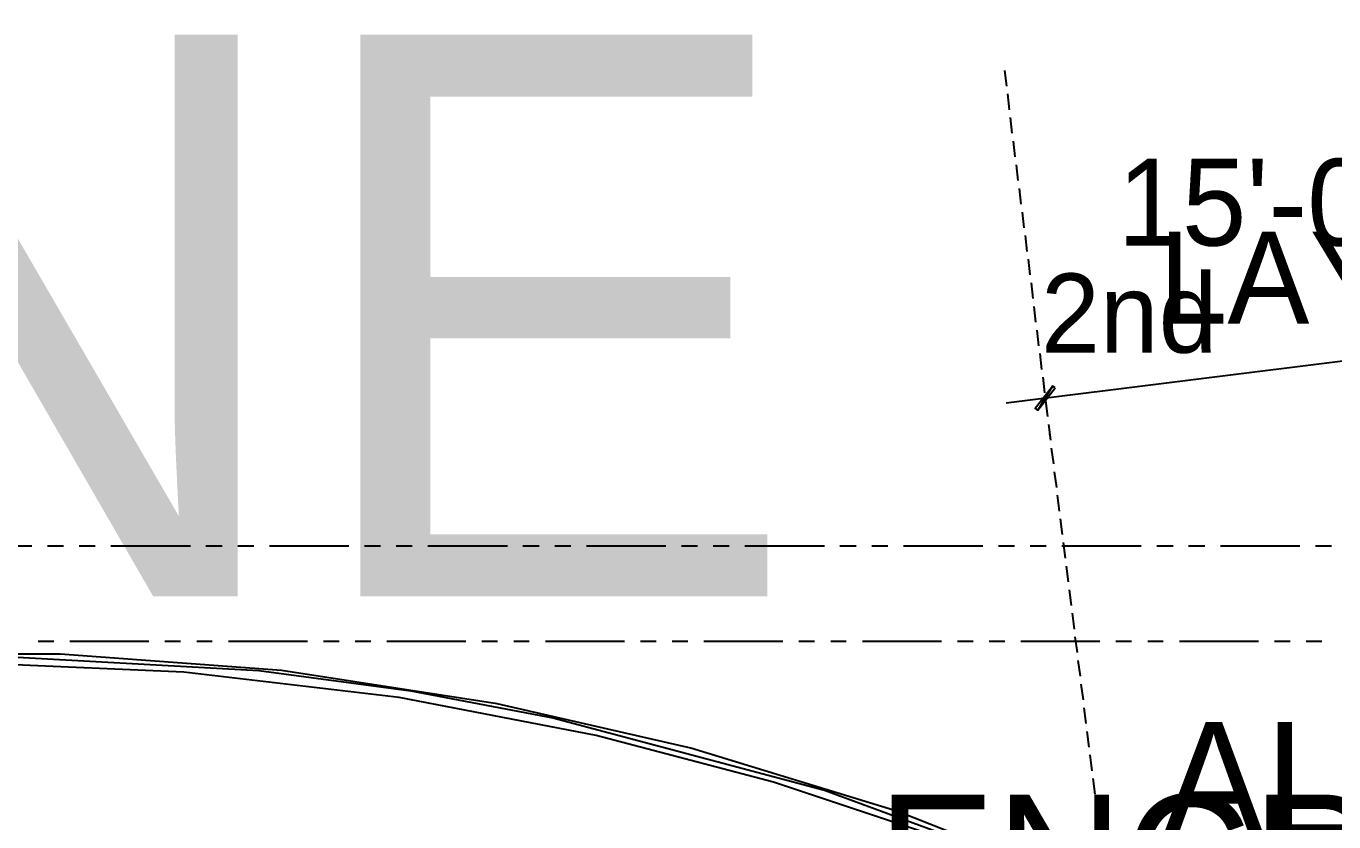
# Model space of a CAD drawing. Header units: feet. Extents: x -84 to 198, y -22 to 181.
# Drawn here: x 94.1 to 135.35, y 154.57 to 179.66 of the extents above; entities that cross this region are included whole.
import ezdxf
from ezdxf.enums import TextEntityAlignment as Align

# ---------------------------------------------------------------- set-up
doc = ezdxf.new("R2010")
doc.units = ezdxf.units.FT
for name, color, linetype in [('A-AREA-UNIDAD', 30, 'CONTINUOUS'), ('A-LINEA', 7, 'CONTINUOUS'), ('A-LINEA-FINA', 9, 'CONTINUOUS'), ('A-TEXTO-PDF', 3, 'CONTINUOUS')]:
    doc.layers.add(name, color=color, linetype=linetype)

msp = doc.modelspace()

# ---------------------------------------------------------------- linework, layer by layer
at = {"layer": 'A-AREA-UNIDAD'}
for points in [[(92.672, 159.8222), (101.44, 159.3422), (106.24, 158.7022), (110.72, 157.8489), (119.28, 155.5733), (128.16, 152.3022), (121.6, 154.8978), (115.072, 156.8889), (108.96, 158.2933), (102.16, 159.3422), (95.168, 159.8578), (88.768, 159.8578)], [(135.552, 150.1689), (133.952, 150.0622), (133.888, 150.7022), (130.8, 151.2889), (128.4, 152.2133), (127.488, 152.2133), (122.848, 154.0978), (117.68, 155.8222), (112.08, 157.2978), (105.872, 158.4889), (99.072, 159.2889), (93.248, 159.5378)]]:
    msp.add_lwpolyline(points, dxfattribs=at)
at = {"layer": 'A-LINEA'}
for p, q in [((124.96, 178.2578), (125.0267, 177.7644)), ((125.0533, 177.5244), (125.1067, 177.0178)), ((125.1467, 176.7778), (125.2, 176.2844)), ((125.24, 176.0311), (125.2933, 175.5378)), ((125.3333, 175.2844), (125.3867, 174.7911)), ((125.4267, 174.5378), (125.48, 174.0444)), ((125.52, 173.7911), (125.5733, 173.2978)), ((125.6133, 173.0578), (125.6667, 172.5511)), ((125.7067, 172.3111), (125.76, 171.8178)), ((125.8, 171.5644), (125.8533, 171.0711)), ((125.8933, 170.8178), (125.9467, 170.3244)), ((125.9867, 170.0711), (126.04, 169.5778)), ((125.0133, 167.7778), (142.3733, 169.9511)), ((126.08, 169.3378), (126.1333, 168.8311)), ((126.1733, 168.5911), (126.2267, 168.0978)), ((126.2533, 167.8444), (126.32, 167.3511)), ((126.3467, 167.0978), (126.4133, 166.6044)), ((126.3867, 166.8044), (126.4, 166.6978)), ((126.44, 166.3511), (126.5067, 165.8578)), ((126.5333, 165.6044), (126.6, 165.1111)), ((126.6267, 164.8711), (126.6933, 164.3644)), ((126.72, 164.1244), (126.7867, 163.6311)), ((126.8133, 163.3778), (126.88, 162.8844)), ((94.28, 163.2578), (91.7733, 163.2578)), ((95.28, 163.2578), (94.7733, 163.2578)), ((96.28, 163.2578), (95.7733, 163.2578)), ((99.28, 163.2578), (96.7733, 163.2578)), ((100.28, 163.2578), (99.7733, 163.2578)), ((101.28, 163.2578), (100.7733, 163.2578)), ((104.28, 163.2578), (101.7733, 163.2578)), ((105.28, 163.2578), (104.7733, 163.2578)), ((106.28, 163.2578), (105.7733, 163.2578)), ((109.28, 163.2578), (106.7733, 163.2578)), ((110.28, 163.2578), (109.7733, 163.2578)), ((111.28, 163.2578), (110.7733, 163.2578)), ((114.28, 163.2578), (111.7733, 163.2578)), ((115.28, 163.2578), (114.7733, 163.2578)), ((116.28, 163.2578), (115.7733, 163.2578)), ((119.28, 163.2578), (116.7733, 163.2578)), ((120.28, 163.2578), (119.7733, 163.2578)), ((121.28, 163.2578), (120.7733, 163.2578)), ((124.28, 163.2578), (121.7733, 163.2578)), ((125.28, 163.2578), (124.7733, 163.2578)), ((126.28, 163.2578), (125.7733, 163.2578)), ((129.28, 163.2578), (126.7733, 163.2578)), ((130.28, 163.2578), (129.7733, 163.2578)), ((131.28, 163.2578), (130.7733, 163.2578)), ((134.28, 163.2578), (131.7733, 163.2578)), ((135.28, 163.2578), (134.7733, 163.2578)), ((126.9067, 162.6311), (126.9733, 162.1378)), ((127, 161.8844), (127.0667, 161.3911)), ((127.0933, 161.1511), (127.16, 160.6444)), ((94.9733, 160.2578), (94.48, 160.2578)), ((97.9733, 160.2578), (95.48, 160.2578)), ((98.9733, 160.2578), (98.48, 160.2578)), ((99.9733, 160.2578), (99.48, 160.2578)), ((102.9733, 160.2578), (100.48, 160.2578)), ((103.9733, 160.2578), (103.48, 160.2578)), ((104.9733, 160.2578), (104.48, 160.2578)), ((107.9733, 160.2578), (105.48, 160.2578)), ((108.9733, 160.2578), (108.48, 160.2578)), ((109.9733, 160.2578), (109.48, 160.2578)), ((112.9733, 160.2578), (110.48, 160.2578)), ((113.9733, 160.2578), (113.48, 160.2578)), ((114.9733, 160.2578), (114.48, 160.2578)), ((117.9733, 160.2578), (115.48, 160.2578)), ((118.9733, 160.2578), (118.48, 160.2578)), ((119.9733, 160.2578), (119.48, 160.2578)), ((122.9733, 160.2578), (120.48, 160.2578)), ((123.9733, 160.2578), (123.48, 160.2578)), ((124.9733, 160.2578), (124.48, 160.2578)), ((127.9733, 160.2578), (125.48, 160.2578)), ((127.1867, 160.4044), (127.2533, 159.9111)), ((128.9733, 160.2578), (128.48, 160.2578)), ((129.9733, 160.2578), (129.48, 160.2578)), ((132.9733, 160.2578), (130.48, 160.2578)), ((133.9733, 160.2578), (133.48, 160.2578)), ((134.9733, 160.2578), (134.48, 160.2578)), ((127.28, 159.6578), (127.3467, 159.1644)), ((127.3733, 158.9111), (127.44, 158.4178)), ((127.4667, 158.1644), (127.5333, 157.6711)), ((127.56, 157.4178), (127.6267, 156.9244)), ((127.6533, 156.6844), (127.72, 156.1778)), ((127.7467, 155.9378), (127.8133, 155.4444)), ((127.84, 155.1911), (127.9067, 154.6978))]:
    msp.add_line(p, q, dxfattribs=at)
at = {"layer": 'A-LINEA-FINA'}
for points in [[(126.48, 168.3111), (126.0133, 167.5511), (125.9333, 167.6178), (126.48, 168.3111), (126.48, 168.3111)], [(126.56, 168.2578), (126.48, 168.3111), (126.0133, 167.5511), (126.56, 168.2578)]]:
    msp.add_lwpolyline(points, dxfattribs=at)

# ---------------------------------------------------------------- texts
at = {"layer": 'A-TEXTO-PDF'}
for s, height, p in [('TNEMHCAORCNE', 17.716, (17.1598, 161.6769)), ('15\'-0"', 2.736, (133.1857, 172.7394)), ('LAYER', 2.905, (136.2028, 170.2737)), ('2nd', 2.495, (128.8997, 169.3622)), ('ALLOWABLE', 3.633, (144.6541, 154.0865)), ('ENCROACHMENT', 4.186, (144.8906, 151.2455))]:
    msp.add_text(s, height=height, dxfattribs=at).set_placement(p, align=Align.CENTER)

doc.saveas('drawing.dxf')
